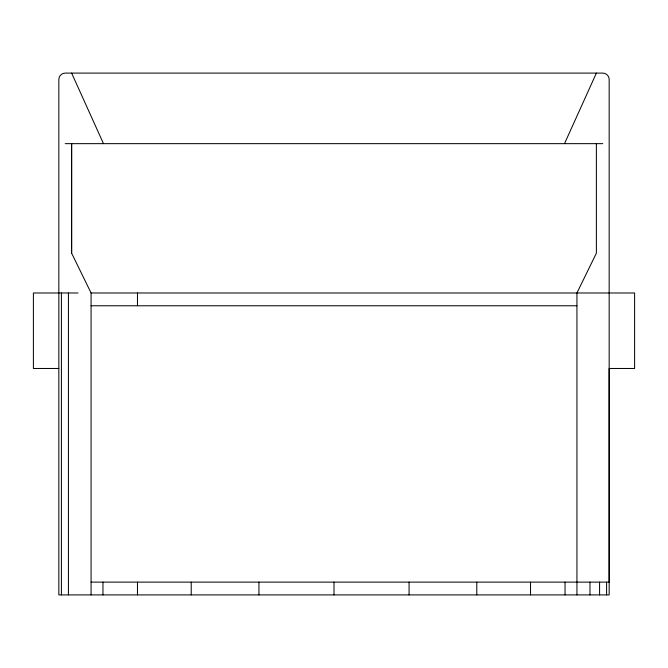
<?xml version="1.0" encoding="UTF-8"?>
<svg xmlns="http://www.w3.org/2000/svg" width="668" height="668" viewBox="0 0 668 668"><rect width="100%" height="100%" fill="white"/><g stroke="black" fill="none" stroke-linecap="round" stroke-linejoin="round"><path stroke-width="1" d="M71.618 253.164L71.626 143.653L71.626 253.164L91.073 292.985L91.073 594.904M102.964 594.904L102.964 582.12M137.466 594.904L137.466 582.12M137.466 305.769L137.466 292.985M191.215 594.904L191.215 582.12M258.933 594.904L258.933 582.12M334 594.904L334 582.12M409.075 594.904L409.075 582.12M476.793 594.904L476.793 582.12M530.534 594.904L530.534 582.12M565.044 594.904L565.044 582.12M576.935 594.904L576.935 292.985L596.382 253.164L596.382 143.653M589.986 594.904L589.986 582.12M599.58 594.904L599.58 582.12M606.594 594.904L606.594 582.12M564.51 143.653L596.382 73.096M65.23 143.653L602.77 143.653M78.014 292.985L33.4 292.985L33.4 368.469L58.834 368.469M91.065 292.985L634.6 292.985L634.6 368.469L609.166 368.469L609.166 594.904L58.834 594.904L58.842 79.484A6.396 6.396 0 0 1 65.23 73.096L602.77 73.096A6.396 6.396 0 0 1 609.166 79.484L609.166 582.12L91.073 582.12M91.065 305.769L576.935 305.769M71.626 73.096L103.49 143.653M68.428 292.985L68.428 594.904M61.406 292.985L61.406 594.904"/></g></svg>
